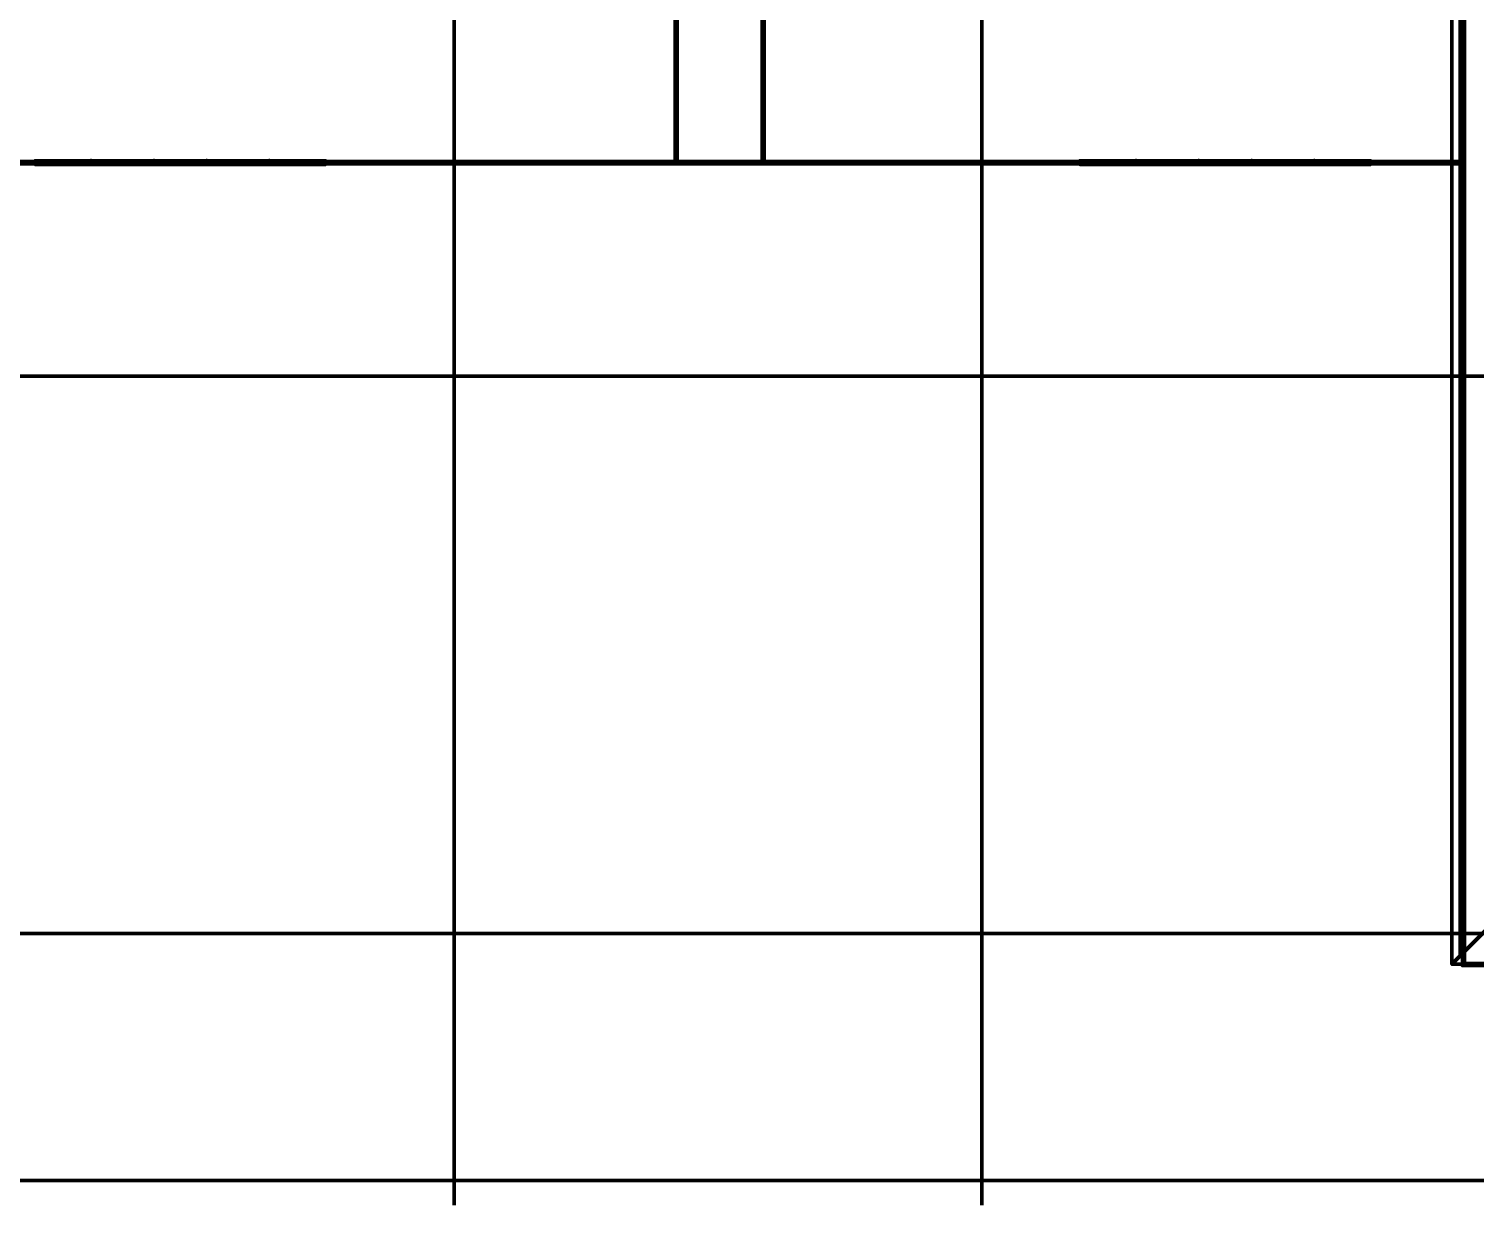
# Model space of a CAD drawing. Extents: x 0 to 1153, y 0 to 816.
# Drawn here: x 360.3 to 488.8, y 361.8 to 466.3 of the extents above; entities that cross this region are included whole.
import ezdxf

# ---------------------------------------------------------------- set-up
doc = ezdxf.new("R2010")
doc.units = 0
doc.header["$MEASUREMENT"] = 0
doc.layers.add('Arch', color=7, linetype='Continuous')

msp = doc.modelspace()

# ---------------------------------------------------------------- linework, layer by layer
at = {"layer": 'Arch', "color": 11, "linetype": 'Continuous', "lineweight": 211}
for p, q in [((398.09, 361.77), (398.09, 717.39)), ((444.98, 361.77), (444.98, 717.39)), ((487.51, 383.91), (487.51, 638.06)), ((487.89, 466.1), (487.7, 466.29)), ((487.89, 461.98), (487.7, 462.17)), ((487.89, 457.87), (487.7, 458.07)), ((363.87, 454.3), (363.68, 454.5)), ((367.98, 454.3), (367.79, 454.5)), ((372.1, 454.3), (371.91, 454.5)), ((376.22, 454.3), (376.03, 454.5)), ((380.33, 454.3), (380.13, 454.5)), ((384.45, 454.3), (384.25, 454.5)), ((388.57, 454.3), (388.37, 454.5)), ((392.67, 454.3), (392.48, 454.5)), ((396.79, 454.3), (396.6, 454.5)), ((400.91, 454.3), (400.72, 454.5)), ((405.02, 454.3), (404.83, 454.5)), ((409.14, 454.3), (408.95, 454.5)), ((413.26, 454.3), (413.07, 454.5)), ((417.37, 454.3), (417.17, 454.5)), ((421.49, 454.3), (421.29, 454.5)), ((425.61, 454.3), (425.41, 454.5)), ((429.72, 454.3), (429.52, 454.5)), ((433.83, 454.3), (433.64, 454.5)), ((437.95, 454.3), (437.76, 454.5)), ((442.07, 454.3), (441.88, 454.5)), ((446.18, 454.3), (445.99, 454.5)), ((450.3, 454.3), (450.1, 454.5)), ((454.42, 454.3), (454.22, 454.5)), ((458.53, 454.3), (458.33, 454.5)), ((462.64, 454.3), (462.45, 454.5)), ((466.76, 454.3), (466.57, 454.5)), ((470.87, 454.3), (470.68, 454.5)), ((474.99, 454.3), (474.8, 454.5)), ((479.11, 454.3), (478.92, 454.5)), ((483.22, 454.3), (483.03, 454.5)), ((487.34, 454.3), (487.14, 454.5)), ((487.89, 453.75), (487.7, 453.95)), ((487.89, 449.63), (487.7, 449.83)), ((487.89, 445.52), (487.7, 445.72)), ((487.89, 441.41), (487.7, 441.6)), ((487.89, 437.29), (487.7, 437.48)), ((917.99, 435.45), (110.87, 435.45)), ((487.89, 433.18), (487.7, 433.37)), ((487.89, 429.06), (487.7, 429.25)), ((487.89, 424.94), (487.7, 425.13)), ((487.89, 420.83), (487.7, 421.02)), ((487.89, 416.71), (487.7, 416.91)), ((487.89, 412.59), (487.7, 412.79)), ((487.89, 408.47), (487.7, 408.68)), ((487.89, 404.37), (487.7, 404.56)), ((487.89, 400.25), (487.7, 400.44)), ((487.89, 396.13), (487.7, 396.32)), ((487.89, 392.02), (487.7, 392.21)), ((487.89, 387.9), (487.7, 388.09)), ((917.99, 385.91), (110.87, 385.91)), ((487.89, 383.78), (487.7, 383.97)), ((488.61, 383.06), (488.42, 383.25))]:
    msp.add_line(p, q, dxfattribs=at)
at = {"layer": 'Arch', "color": 1, "linetype": 'Continuous', "lineweight": 211}
msp.add_lwpolyline([(917.11, 363.94), (917.11, 714.27), (113.97, 714.27), (113.97, 363.94)], close=True, dxfattribs=at)
at = {"layer": 'Arch', "color": 11, "linetype": 'Continuous', "lineweight": 211}
for points in [[(113.96, 576.97), (487.7, 576.97), (487.7, 638.81), (487.89, 638.81), (683.15, 638.81), (683.15, 638.61), (683.15, 383.25), (870.49, 383.25), (870.49, 383.05), (683.15, 383.05), (682.96, 383.06), (487.89, 383.06), (487.7, 383.06), (487.7, 454.3), (113.96, 454.3)], [(683.55, 383.17), (486.77, 383.17), (486.77, 638.8), (492.32, 633.25)], [(683.55, 383.17), (486.77, 383.17), (486.77, 638.8), (683.55, 638.8)], [(683.15, 383.25), (683.06, 383.25), (682.96, 383.25), (487.89, 383.25), (487.89, 638.61), (682.96, 638.61), (682.96, 383.25)], [(113.96, 576.78), (487.7, 576.78), (487.7, 454.5), (113.96, 454.5)], [(417.73, 454.5), (417.73, 483.7), (417.9, 483.7), (417.9, 454.5), (417.9, 483.7), (417.73, 483.7), (417.73, 454.5), (417.9, 454.5)], [(425.47, 454.5), (425.47, 483.7), (425.63, 483.7), (425.63, 454.5), (425.63, 483.7), (425.47, 483.7), (425.47, 454.5), (425.63, 454.5)], [(365.81, 454.31), (365.81, 454.54), (365.81, 454.31), (361.12, 454.31), (361.12, 454.26), (386.34, 454.26), (386.34, 454.54), (386.34, 454.27), (381.66, 454.31), (381.66, 454.54), (381.66, 454.31), (381.66, 454.54), (381.66, 454.31), (386.34, 454.27), (386.34, 454.54), (386.34, 454.27), (386.34, 454.54), (386.34, 454.27), (381.66, 454.31), (381.66, 454.54), (381.66, 454.31), (381.66, 454.54), (381.66, 454.31), (386.34, 454.27), (386.34, 454.54), (386.34, 454.27), (386.34, 454.54), (386.34, 454.27), (381.66, 454.31), (381.66, 454.54), (381.66, 454.31), (381.66, 454.54), (381.66, 454.31), (386.34, 454.27), (386.34, 454.54), (386.34, 454.27), (386.34, 454.54), (386.34, 454.27), (381.66, 454.31), (381.66, 454.54), (381.66, 454.31), (381.66, 454.54), (381.66, 454.31), (386.34, 454.27), (386.34, 454.54), (386.34, 454.27), (386.34, 454.54), (386.34, 454.27), (381.66, 454.31), (381.66, 454.54), (381.66, 454.31), (381.66, 454.54), (381.66, 454.31), (386.34, 454.27), (386.34, 454.54), (386.34, 454.27), (386.34, 454.54), (386.34, 454.27), (381.66, 454.31), (381.66, 454.54), (381.66, 454.31), (381.66, 454.54), (381.66, 454.31), (386.34, 454.27), (386.34, 454.54), (386.34, 454.27), (386.34, 454.54), (386.34, 454.27), (381.66, 454.31), (381.66, 454.54), (381.66, 454.31), (381.66, 454.54), (381.66, 454.31), (386.34, 454.27), (386.34, 454.54), (386.34, 454.27), (386.34, 454.54), (386.34, 454.27), (381.66, 454.31), (381.66, 454.54), (381.66, 454.31), (381.66, 454.54), (381.66, 454.31), (386.34, 454.27), (386.34, 454.54), (386.34, 454.27), (386.34, 454.54), (386.34, 454.27), (381.66, 454.31), (381.66, 454.54), (381.66, 454.31), (381.66, 454.54), (381.66, 454.31), (386.34, 454.27), (386.34, 454.54), (386.34, 454.27), (386.34, 454.54), (386.34, 454.27), (381.66, 454.31), (381.66, 454.54), (381.66, 454.31), (381.66, 454.54), (381.66, 454.31), (386.34, 454.27), (386.34, 454.54), (386.34, 454.27), (386.34, 454.54), (386.34, 454.27), (381.66, 454.31), (381.66, 454.54), (381.66, 454.31), (381.66, 454.54), (381.66, 454.31), (386.34, 454.27), (386.34, 454.54), (386.34, 454.27), (386.34, 454.54), (386.34, 454.27), (381.66, 454.31), (381.66, 454.54), (381.66, 454.31), (381.66, 454.54), (381.66, 454.31), (386.34, 454.27), (386.34, 454.54), (386.34, 454.27), (386.34, 454.54), (386.34, 454.27), (381.66, 454.31), (381.66, 454.54), (381.66, 454.31), (381.66, 454.54), (381.66, 454.31), (386.34, 454.27), (386.34, 454.54), (386.34, 454.27), (386.34, 454.54), (386.34, 454.27), (381.66, 454.31), (381.66, 454.54), (381.66, 454.31), (381.66, 454.54), (381.66, 454.31), (386.34, 454.27), (386.34, 454.54), (386.34, 454.27), (386.34, 454.54), (386.34, 454.27), (381.66, 454.31), (381.66, 454.54), (381.66, 454.31), (381.66, 454.54), (381.66, 454.31), (386.34, 454.27), (386.34, 454.54), (386.34, 454.27), (386.34, 454.54), (386.34, 454.27), (381.66, 454.31), (381.66, 454.54), (381.66, 454.31), (381.66, 454.54), (381.66, 454.31), (386.34, 454.27), (386.34, 454.54), (386.34, 454.27), (386.34, 454.54), (386.34, 454.27), (381.66, 454.31), (381.66, 454.54), (381.66, 454.31), (381.66, 454.54), (381.66, 454.31), (386.34, 454.27), (386.34, 454.54), (386.34, 454.27), (381.66, 454.27), (386.34, 454.27), (381.66, 454.27), (386.34, 454.27), (381.66, 454.27), (386.34, 454.27), (381.66, 454.27), (386.34, 454.27), (381.66, 454.27), (386.34, 454.27), (381.66, 454.27), (386.34, 454.27), (381.66, 454.27), (386.34, 454.27), (381.66, 454.27), (386.34, 454.27), (381.66, 454.27), (386.34, 454.27), (381.66, 454.27), (386.34, 454.27), (381.66, 454.27), (386.34, 454.27), (381.66, 454.27), (386.34, 454.27), (381.66, 454.27), (386.34, 454.27), (381.66, 454.27), (386.34, 454.27), (381.66, 454.27), (386.34, 454.27), (381.66, 454.27), (386.34, 454.27), (381.66, 454.27), (386.34, 454.27), (386.34, 454.54), (381.66, 454.54), (386.34, 454.54), (381.66, 454.54), (386.34, 454.54), (381.66, 454.54), (386.34, 454.54), (381.66, 454.54), (386.34, 454.54), (381.66, 454.54), (386.34, 454.54), (381.66, 454.54), (386.34, 454.54), (381.66, 454.54), (386.34, 454.54), (381.66, 454.54), (386.34, 454.54), (381.66, 454.54), (386.34, 454.54), (381.66, 454.54), (386.34, 454.54), (381.66, 454.54), (386.34, 454.54), (381.66, 454.54), (386.34, 454.54), (381.66, 454.54), (386.34, 454.54), (381.66, 454.54), (386.34, 454.54), (381.66, 454.54), (386.34, 454.54), (381.66, 454.54), (386.34, 454.54), (381.66, 454.54), (386.34, 454.58), (361.12, 454.54), (361.12, 454.31), (361.12, 454.54), (361.12, 454.31), (365.81, 454.31), (365.81, 454.54), (365.81, 454.31), (365.81, 454.54), (365.81, 454.31), (361.12, 454.31), (361.12, 454.54), (361.12, 454.31), (361.12, 454.54), (361.12, 454.31), (365.81, 454.31), (365.81, 454.54), (365.81, 454.31), (365.81, 454.54), (365.81, 454.31), (361.12, 454.31), (361.12, 454.54), (361.12, 454.31), (361.12, 454.54), (361.12, 454.31), (365.81, 454.31), (365.81, 454.54), (365.81, 454.31), (365.81, 454.54), (365.81, 454.31), (361.12, 454.31), (361.12, 454.54), (361.12, 454.31), (361.12, 454.54), (361.12, 454.31), (365.81, 454.31), (365.81, 454.54), (365.81, 454.31), (365.81, 454.54), (365.81, 454.31), (361.12, 454.31), (361.12, 454.54), (361.12, 454.31), (361.12, 454.54), (361.12, 454.31), (365.81, 454.31), (365.81, 454.54), (365.81, 454.31), (365.81, 454.54), (365.81, 454.31), (361.12, 454.31), (361.12, 454.54), (361.12, 454.31), (361.12, 454.54), (361.12, 454.31), (365.81, 454.31), (365.81, 454.54), (365.81, 454.31), (365.81, 454.54), (365.81, 454.31), (361.12, 454.31), (361.12, 454.54), (361.12, 454.31), (361.12, 454.54), (361.12, 454.31), (365.81, 454.31), (365.81, 454.54), (365.81, 454.31), (365.81, 454.54), (365.81, 454.31), (361.12, 454.31), (361.12, 454.54), (361.12, 454.31), (361.12, 454.54), (361.12, 454.31), (365.81, 454.31), (365.81, 454.54), (365.81, 454.31), (365.81, 454.54), (365.81, 454.31), (361.12, 454.31), (361.12, 454.54), (361.12, 454.31), (361.12, 454.54), (361.12, 454.31), (365.81, 454.31), (365.81, 454.54), (365.81, 454.31), (365.81, 454.54), (365.81, 454.31), (361.12, 454.31), (361.12, 454.54), (361.12, 454.31), (361.12, 454.54), (361.12, 454.31), (365.81, 454.31), (365.81, 454.54), (365.81, 454.31), (365.81, 454.54), (365.81, 454.31), (361.12, 454.31), (361.12, 454.54), (361.12, 454.31), (361.12, 454.54), (361.12, 454.31), (365.81, 454.31), (365.81, 454.54), (365.81, 454.31), (365.81, 454.54), (365.81, 454.31), (361.12, 454.31), (361.12, 454.54), (361.12, 454.31), (361.12, 454.54), (361.12, 454.31), (365.81, 454.31), (365.81, 454.54), (365.81, 454.31), (365.81, 454.54), (365.81, 454.31), (361.12, 454.31), (361.12, 454.54), (361.12, 454.31), (361.12, 454.54), (361.12, 454.31), (365.81, 454.31), (365.81, 454.54), (365.81, 454.31), (365.81, 454.54), (365.81, 454.31), (361.12, 454.31), (361.12, 454.54), (361.12, 454.31), (361.12, 454.54), (361.12, 454.31), (365.81, 454.31), (365.81, 454.54), (365.81, 454.31), (365.81, 454.54), (365.81, 454.31), (361.12, 454.31), (361.12, 454.54), (361.12, 454.31), (361.12, 454.54), (361.12, 454.31), (365.81, 454.31), (365.81, 454.54), (365.81, 454.31), (365.81, 454.54), (365.81, 454.31), (361.12, 454.31), (361.12, 454.54), (361.12, 454.31), (361.12, 454.54), (361.12, 454.31), (365.81, 454.31), (365.81, 454.54), (365.81, 454.31), (365.81, 454.54), (365.81, 454.31), (361.12, 454.31), (361.12, 454.54), (361.12, 454.31), (361.12, 454.54), (361.12, 454.26), (361.12, 454.54), (361.12, 454.31), (365.81, 454.31), (365.81, 454.54), (361.12, 454.54), (365.81, 454.54), (361.12, 454.54), (365.81, 454.54), (361.12, 454.54), (365.81, 454.54), (361.12, 454.54), (365.81, 454.54), (361.12, 454.54), (365.81, 454.54), (361.12, 454.54), (365.81, 454.54), (361.12, 454.54), (365.81, 454.54), (361.12, 454.54), (365.81, 454.54), (361.12, 454.54), (365.81, 454.54), (361.12, 454.54), (365.81, 454.54), (361.12, 454.54), (365.81, 454.54), (361.12, 454.54), (365.81, 454.54), (361.12, 454.54), (365.81, 454.54), (361.12, 454.54), (365.81, 454.54), (361.12, 454.54), (365.81, 454.54), (361.12, 454.54), (365.81, 454.54), (361.12, 454.54), (365.81, 454.54), (365.81, 454.31), (361.12, 454.27), (365.81, 454.31), (361.12, 454.27), (365.81, 454.31), (361.12, 454.27), (365.81, 454.31), (361.12, 454.27), (365.81, 454.31), (361.12, 454.27), (365.81, 454.31), (361.12, 454.27), (365.81, 454.31), (361.12, 454.27), (365.81, 454.31), (361.12, 454.27), (365.81, 454.31), (361.12, 454.27), (365.81, 454.31), (361.12, 454.27), (365.81, 454.31), (361.12, 454.27), (365.81, 454.31), (361.12, 454.27), (365.81, 454.31), (361.12, 454.27), (365.81, 454.31), (361.12, 454.27), (365.81, 454.31), (361.12, 454.27), (365.81, 454.31), (361.12, 454.27), (365.81, 454.31), (361.12, 454.27), (365.81, 454.31), (366.14, 454.26), (366.14, 454.58), (365.81, 454.54), (365.81, 454.26), (365.81, 454.54), (366.14, 454.58), (366.14, 454.26), (365.81, 454.26)], [(376.08, 454.31), (376.08, 454.54), (376.08, 454.31), (371.39, 454.31), (371.39, 454.54), (371.39, 454.31), (371.39, 454.54), (376.08, 454.54), (376.08, 454.31), (376.08, 454.54), (371.39, 454.54), (371.39, 454.31), (376.08, 454.31), (376.08, 454.54), (376.08, 454.31), (371.39, 454.31), (371.39, 454.54), (371.39, 454.31), (371.39, 454.54), (376.08, 454.54), (376.08, 454.31), (376.08, 454.54), (371.39, 454.54), (371.39, 454.31), (376.08, 454.31), (376.08, 454.54), (376.08, 454.31), (371.39, 454.31), (371.39, 454.54), (371.39, 454.31), (371.39, 454.54), (376.08, 454.54), (376.08, 454.31), (376.08, 454.54), (371.39, 454.54), (371.39, 454.31), (376.08, 454.31), (376.08, 454.54), (376.08, 454.31), (371.39, 454.31), (371.39, 454.54), (371.39, 454.31), (371.39, 454.54), (376.08, 454.54), (376.08, 454.31), (376.08, 454.54), (371.39, 454.54), (371.39, 454.31), (376.08, 454.31), (376.08, 454.54), (376.08, 454.31), (371.39, 454.31), (371.39, 454.54), (371.39, 454.31), (371.39, 454.54), (376.08, 454.54), (376.08, 454.31), (376.08, 454.54), (371.39, 454.54), (371.39, 454.31), (376.08, 454.31), (376.08, 454.54), (376.08, 454.31), (371.39, 454.31), (371.39, 454.54), (371.39, 454.31), (371.39, 454.54), (376.08, 454.54), (376.08, 454.31), (376.08, 454.54), (371.39, 454.54), (371.39, 454.31), (376.08, 454.31), (376.08, 454.54), (376.08, 454.31), (371.39, 454.31), (371.39, 454.54), (371.39, 454.31), (371.39, 454.54), (376.08, 454.54), (376.08, 454.31), (376.08, 454.54), (371.39, 454.54), (371.39, 454.31), (376.08, 454.31), (376.08, 454.54), (376.08, 454.31), (371.39, 454.31), (371.39, 454.54), (371.39, 454.31), (371.39, 454.54), (376.08, 454.54), (376.08, 454.31), (376.08, 454.54), (371.39, 454.54), (371.39, 454.31), (376.08, 454.31), (376.08, 454.54), (376.08, 454.31), (371.39, 454.31), (371.39, 454.54), (371.39, 454.31), (371.39, 454.54), (376.08, 454.54), (376.08, 454.31), (376.08, 454.54), (371.39, 454.54), (371.39, 454.31), (376.08, 454.31), (376.08, 454.54), (376.08, 454.31), (371.39, 454.31), (371.39, 454.54), (371.39, 454.31), (371.39, 454.54), (376.08, 454.54), (376.08, 454.31), (376.08, 454.54), (371.39, 454.54), (371.39, 454.31), (376.08, 454.31), (376.08, 454.54), (376.08, 454.31), (371.39, 454.31), (371.39, 454.54), (371.39, 454.31), (371.39, 454.54), (376.08, 454.54), (376.08, 454.31), (376.08, 454.54), (371.39, 454.54), (371.39, 454.31), (376.08, 454.31), (376.08, 454.54), (376.08, 454.31), (371.39, 454.31), (371.39, 454.54), (371.39, 454.31), (371.39, 454.54), (376.08, 454.54), (376.08, 454.31), (376.08, 454.54), (371.39, 454.54), (371.39, 454.31), (376.08, 454.31), (376.08, 454.54), (376.08, 454.31), (371.39, 454.31), (371.39, 454.54), (371.39, 454.31), (371.39, 454.54), (376.08, 454.54), (376.08, 454.31), (376.08, 454.54), (371.39, 454.54), (371.39, 454.31), (376.08, 454.31), (376.08, 454.54), (376.08, 454.31), (371.39, 454.31), (371.39, 454.54), (371.39, 454.31), (371.39, 454.54), (376.08, 454.54), (376.08, 454.31), (376.08, 454.54), (371.39, 454.54), (371.39, 454.31), (376.08, 454.31), (376.08, 454.54), (376.08, 454.31), (371.39, 454.31), (371.39, 454.54), (371.39, 454.31), (371.39, 454.54), (376.08, 454.54), (376.08, 454.31), (376.08, 454.54), (371.39, 454.54), (371.39, 454.31), (376.08, 454.31), (376.08, 454.54), (376.08, 454.31), (371.39, 454.31), (371.39, 454.54), (371.39, 454.31), (371.39, 454.54), (376.08, 454.54), (376.08, 454.31), (376.08, 454.54), (371.39, 454.54), (371.39, 454.31), (376.08, 454.31), (376.08, 454.54), (376.08, 454.31), (371.39, 454.31), (371.39, 454.54), (371.39, 454.31), (371.39, 454.54), (376.08, 454.54), (376.08, 454.31), (376.08, 454.54), (371.39, 454.54), (371.39, 454.31), (376.08, 454.31), (371.39, 454.27), (376.08, 454.31), (371.39, 454.27), (376.08, 454.31), (371.39, 454.27), (376.08, 454.31), (371.39, 454.27), (376.08, 454.31), (371.39, 454.27), (376.08, 454.31), (371.39, 454.27), (376.08, 454.31), (371.39, 454.27), (376.08, 454.31), (371.39, 454.27), (376.08, 454.31), (371.39, 454.27), (376.08, 454.31), (371.39, 454.27), (376.08, 454.31), (371.39, 454.27), (376.08, 454.31), (371.39, 454.27), (376.08, 454.31), (371.39, 454.27), (376.08, 454.31), (371.39, 454.27), (376.08, 454.31), (371.39, 454.27), (376.08, 454.31), (371.39, 454.27), (376.08, 454.31), (371.39, 454.27), (376.08, 454.31), (376.41, 454.26), (376.41, 454.54), (381.34, 454.54), (381.66, 454.58), (381.66, 454.26), (381.34, 454.26), (381.34, 454.58), (381.66, 454.58), (381.66, 454.26), (381.34, 454.26), (381.34, 454.58), (376.41, 454.54), (376.41, 454.26), (381.34, 454.29), (381.34, 454.54), (381.34, 454.29), (376.41, 454.26), (376.41, 454.58), (376.08, 454.54), (376.08, 454.26), (376.08, 454.54), (376.41, 454.58), (376.41, 454.26), (376.08, 454.26)], [(458.69, 454.31), (458.69, 454.54), (458.69, 454.31), (454, 454.31), (454, 454.26), (479.22, 454.26), (479.22, 454.54), (479.22, 454.27), (474.54, 454.31), (474.54, 454.54), (474.54, 454.31), (474.54, 454.54), (474.54, 454.31), (479.22, 454.27), (479.22, 454.54), (479.22, 454.27), (479.22, 454.54), (479.22, 454.27), (474.54, 454.31), (474.54, 454.54), (474.54, 454.31), (474.54, 454.54), (474.54, 454.31), (479.22, 454.27), (479.22, 454.54), (479.22, 454.27), (479.22, 454.54), (479.22, 454.27), (474.54, 454.31), (474.54, 454.54), (474.54, 454.31), (474.54, 454.54), (474.54, 454.31), (479.22, 454.27), (479.22, 454.54), (479.22, 454.27), (479.22, 454.54), (479.22, 454.27), (474.54, 454.31), (474.54, 454.54), (474.54, 454.31), (474.54, 454.54), (474.54, 454.31), (479.22, 454.27), (479.22, 454.54), (479.22, 454.27), (479.22, 454.54), (479.22, 454.27), (474.54, 454.31), (474.54, 454.54), (474.54, 454.31), (474.54, 454.54), (474.54, 454.31), (479.22, 454.27), (479.22, 454.54), (479.22, 454.27), (479.22, 454.54), (479.22, 454.27), (474.54, 454.31), (474.54, 454.54), (474.54, 454.31), (474.54, 454.54), (474.54, 454.31), (479.22, 454.27), (479.22, 454.54), (479.22, 454.27), (479.22, 454.54), (479.22, 454.27), (474.54, 454.31), (474.54, 454.54), (474.54, 454.31), (474.54, 454.54), (474.54, 454.31), (479.22, 454.27), (479.22, 454.54), (479.22, 454.27), (479.22, 454.54), (479.22, 454.27), (474.54, 454.31), (474.54, 454.54), (474.54, 454.31), (474.54, 454.54), (474.54, 454.31), (479.22, 454.27), (479.22, 454.54), (479.22, 454.27), (479.22, 454.54), (479.22, 454.27), (474.54, 454.31), (474.54, 454.54), (474.54, 454.31), (474.54, 454.54), (474.54, 454.31), (479.22, 454.27), (479.22, 454.54), (479.22, 454.27), (479.22, 454.54), (479.22, 454.27), (474.54, 454.31), (474.54, 454.54), (474.54, 454.31), (474.54, 454.54), (474.54, 454.31), (479.22, 454.27), (479.22, 454.54), (479.22, 454.27), (479.22, 454.54), (479.22, 454.27), (474.54, 454.31), (474.54, 454.54), (474.54, 454.31), (474.54, 454.54), (474.54, 454.31), (479.22, 454.27), (479.22, 454.54), (479.22, 454.27), (479.22, 454.54), (479.22, 454.27), (474.54, 454.31), (474.54, 454.54), (474.54, 454.31), (474.54, 454.54), (474.54, 454.31), (479.22, 454.27), (479.22, 454.54), (479.22, 454.27), (479.22, 454.54), (479.22, 454.27), (474.54, 454.31), (474.54, 454.54), (474.54, 454.31), (474.54, 454.54), (474.54, 454.31), (479.22, 454.27), (479.22, 454.54), (479.22, 454.27), (479.22, 454.54), (479.22, 454.27), (474.54, 454.31), (474.54, 454.54), (474.54, 454.31), (474.54, 454.54), (474.54, 454.31), (479.22, 454.27), (479.22, 454.54), (479.22, 454.27), (479.22, 454.54), (479.22, 454.27), (474.54, 454.31), (474.54, 454.54), (474.54, 454.31), (474.54, 454.54), (474.54, 454.31), (479.22, 454.27), (479.22, 454.54), (479.22, 454.27), (479.22, 454.54), (479.22, 454.27), (474.54, 454.31), (474.54, 454.54), (474.54, 454.31), (474.54, 454.54), (474.54, 454.31), (479.22, 454.27), (479.22, 454.54), (479.22, 454.27), (479.22, 454.54), (479.22, 454.27), (474.54, 454.31), (474.54, 454.54), (474.54, 454.31), (474.54, 454.54), (474.54, 454.31), (479.22, 454.27), (479.22, 454.54), (479.22, 454.27), (474.54, 454.27), (479.22, 454.27), (474.54, 454.27), (479.22, 454.27), (474.54, 454.27), (479.22, 454.27), (474.54, 454.27), (479.22, 454.27), (474.54, 454.27), (479.22, 454.27), (474.54, 454.27), (479.22, 454.27), (474.54, 454.27), (479.22, 454.27), (474.54, 454.27), (479.22, 454.27), (474.54, 454.27), (479.22, 454.27), (474.54, 454.27), (479.22, 454.27), (474.54, 454.27), (479.22, 454.27), (474.54, 454.27), (479.22, 454.27), (474.54, 454.27), (479.22, 454.27), (474.54, 454.27), (479.22, 454.27), (474.54, 454.27), (479.22, 454.27), (474.54, 454.27), (479.22, 454.27), (474.54, 454.27), (479.22, 454.27), (479.22, 454.54), (474.54, 454.54), (479.22, 454.54), (474.54, 454.54), (479.22, 454.54), (474.54, 454.54), (479.22, 454.54), (474.54, 454.54), (479.22, 454.54), (474.54, 454.54), (479.22, 454.54), (474.54, 454.54), (479.22, 454.54), (474.54, 454.54), (479.22, 454.54), (474.54, 454.54), (479.22, 454.54), (474.54, 454.54), (479.22, 454.54), (474.54, 454.54), (479.22, 454.54), (474.54, 454.54), (479.22, 454.54), (474.54, 454.54), (479.22, 454.54), (474.54, 454.54), (479.22, 454.54), (474.54, 454.54), (479.22, 454.54), (474.54, 454.54), (479.22, 454.54), (474.54, 454.54), (479.22, 454.54), (474.54, 454.54), (479.22, 454.58), (454, 454.54), (454, 454.31), (454, 454.54), (454, 454.31), (458.69, 454.31), (458.69, 454.54), (458.69, 454.31), (458.69, 454.54), (458.69, 454.31), (454, 454.31), (454, 454.54), (454, 454.31), (454, 454.54), (454, 454.31), (458.69, 454.31), (458.69, 454.54), (458.69, 454.31), (458.69, 454.54), (458.69, 454.31), (454, 454.31), (454, 454.54), (454, 454.31), (454, 454.54), (454, 454.31), (458.69, 454.31), (458.69, 454.54), (458.69, 454.31), (458.69, 454.54), (458.69, 454.31), (454, 454.31), (454, 454.54), (454, 454.31), (454, 454.54), (454, 454.31), (458.69, 454.31), (458.69, 454.54), (458.69, 454.31), (458.69, 454.54), (458.69, 454.31), (454, 454.31), (454, 454.54), (454, 454.31), (454, 454.54), (454, 454.31), (458.69, 454.31), (458.69, 454.54), (458.69, 454.31), (458.69, 454.54), (458.69, 454.31), (454, 454.31), (454, 454.54), (454, 454.31), (454, 454.54), (454, 454.31), (458.69, 454.31), (458.69, 454.54), (458.69, 454.31), (458.69, 454.54), (458.69, 454.31), (454, 454.31), (454, 454.54), (454, 454.31), (454, 454.54), (454, 454.31), (458.69, 454.31), (458.69, 454.54), (458.69, 454.31), (458.69, 454.54), (458.69, 454.31), (454, 454.31), (454, 454.54), (454, 454.31), (454, 454.54), (454, 454.31), (458.69, 454.31), (458.69, 454.54), (458.69, 454.31), (458.69, 454.54), (458.69, 454.31), (454, 454.31), (454, 454.54), (454, 454.31), (454, 454.54), (454, 454.31), (458.69, 454.31), (458.69, 454.54), (458.69, 454.31), (458.69, 454.54), (458.69, 454.31), (454, 454.31), (454, 454.54), (454, 454.31), (454, 454.54), (454, 454.31), (458.69, 454.31), (458.69, 454.54), (458.69, 454.31), (458.69, 454.54), (458.69, 454.31), (454, 454.31), (454, 454.54), (454, 454.31), (454, 454.54), (454, 454.31), (458.69, 454.31), (458.69, 454.54), (458.69, 454.31), (458.69, 454.54), (458.69, 454.31), (454, 454.31), (454, 454.54), (454, 454.31), (454, 454.54), (454, 454.31), (458.69, 454.31), (458.69, 454.54), (458.69, 454.31), (458.69, 454.54), (458.69, 454.31), (454, 454.31), (454, 454.54), (454, 454.31), (454, 454.54), (454, 454.31), (458.69, 454.31), (458.69, 454.54), (458.69, 454.31), (458.69, 454.54), (458.69, 454.31), (454, 454.31), (454, 454.54), (454, 454.31), (454, 454.54), (454, 454.31), (458.69, 454.31), (458.69, 454.54), (458.69, 454.31), (458.69, 454.54), (458.69, 454.31), (454, 454.31), (454, 454.54), (454, 454.31), (454, 454.54), (454, 454.31), (458.69, 454.31), (458.69, 454.54), (458.69, 454.31), (458.69, 454.54), (458.69, 454.31), (454, 454.31), (454, 454.54), (454, 454.31), (454, 454.54), (454, 454.31), (458.69, 454.31), (458.69, 454.54), (458.69, 454.31), (458.69, 454.54), (458.69, 454.31), (454, 454.31), (454, 454.54), (454, 454.31), (454, 454.54), (454, 454.26), (454, 454.54), (454, 454.31), (458.69, 454.31), (458.69, 454.54), (454, 454.54), (458.69, 454.54), (454, 454.54), (458.69, 454.54), (454, 454.54), (458.69, 454.54), (454, 454.54), (458.69, 454.54), (454, 454.54), (458.69, 454.54), (454, 454.54), (458.69, 454.54), (454, 454.54), (458.69, 454.54), (454, 454.54), (458.69, 454.54), (454, 454.54), (458.69, 454.54), (454, 454.54), (458.69, 454.54), (454, 454.54), (458.69, 454.54), (454, 454.54), (458.69, 454.54), (454, 454.54), (458.69, 454.54), (454, 454.54), (458.69, 454.54), (454, 454.54), (458.69, 454.54), (454, 454.54), (458.69, 454.54), (454, 454.54), (458.69, 454.54), (458.69, 454.31), (454, 454.27), (458.69, 454.31), (454, 454.27), (458.69, 454.31), (454, 454.27), (458.69, 454.31), (454, 454.27), (458.69, 454.31), (454, 454.27), (458.69, 454.31), (454, 454.27), (458.69, 454.31), (454, 454.27), (458.69, 454.31), (454, 454.27), (458.69, 454.31), (454, 454.27), (458.69, 454.31), (454, 454.27), (458.69, 454.31), (454, 454.27), (458.69, 454.31), (454, 454.27), (458.69, 454.31), (454, 454.27), (458.69, 454.31), (454, 454.27), (458.69, 454.31), (454, 454.27), (458.69, 454.31), (454, 454.27), (458.69, 454.31), (454, 454.27), (458.69, 454.31), (459.01, 454.26), (459.01, 454.58), (458.69, 454.54), (458.69, 454.26), (458.69, 454.54), (459.01, 454.58), (459.01, 454.26), (458.69, 454.26)], [(468.96, 454.31), (468.96, 454.54), (468.96, 454.31), (464.27, 454.31), (464.27, 454.54), (464.27, 454.31), (464.27, 454.54), (468.96, 454.54), (468.96, 454.31), (468.96, 454.54), (464.27, 454.54), (464.27, 454.31), (468.96, 454.31), (468.96, 454.54), (468.96, 454.31), (464.27, 454.31), (464.27, 454.54), (464.27, 454.31), (464.27, 454.54), (468.96, 454.54), (468.96, 454.31), (468.96, 454.54), (464.27, 454.54), (464.27, 454.31), (468.96, 454.31), (468.96, 454.54), (468.96, 454.31), (464.27, 454.31), (464.27, 454.54), (464.27, 454.31), (464.27, 454.54), (468.96, 454.54), (468.96, 454.31), (468.96, 454.54), (464.27, 454.54), (464.27, 454.31), (468.96, 454.31), (468.96, 454.54), (468.96, 454.31), (464.27, 454.31), (464.27, 454.54), (464.27, 454.31), (464.27, 454.54), (468.96, 454.54), (468.96, 454.31), (468.96, 454.54), (464.27, 454.54), (464.27, 454.31), (468.96, 454.31), (468.96, 454.54), (468.96, 454.31), (464.27, 454.31), (464.27, 454.54), (464.27, 454.31), (464.27, 454.54), (468.96, 454.54), (468.96, 454.31), (468.96, 454.54), (464.27, 454.54), (464.27, 454.31), (468.96, 454.31), (468.96, 454.54), (468.96, 454.31), (464.27, 454.31), (464.27, 454.54), (464.27, 454.31), (464.27, 454.54), (468.96, 454.54), (468.96, 454.31), (468.96, 454.54), (464.27, 454.54), (464.27, 454.31), (468.96, 454.31), (468.96, 454.54), (468.96, 454.31), (464.27, 454.31), (464.27, 454.54), (464.27, 454.31), (464.27, 454.54), (468.96, 454.54), (468.96, 454.31), (468.96, 454.54), (464.27, 454.54), (464.27, 454.31), (468.96, 454.31), (468.96, 454.54), (468.96, 454.31), (464.27, 454.31), (464.27, 454.54), (464.27, 454.31), (464.27, 454.54), (468.96, 454.54), (468.96, 454.31), (468.96, 454.54), (464.27, 454.54), (464.27, 454.31), (468.96, 454.31), (468.96, 454.54), (468.96, 454.31), (464.27, 454.31), (464.27, 454.54), (464.27, 454.31), (464.27, 454.54), (468.96, 454.54), (468.96, 454.31), (468.96, 454.54), (464.27, 454.54), (464.27, 454.31), (468.96, 454.31), (468.96, 454.54), (468.96, 454.31), (464.27, 454.31), (464.27, 454.54), (464.27, 454.31), (464.27, 454.54), (468.96, 454.54), (468.96, 454.31), (468.96, 454.54), (464.27, 454.54), (464.27, 454.31), (468.96, 454.31), (468.96, 454.54), (468.96, 454.31), (464.27, 454.31), (464.27, 454.54), (464.27, 454.31), (464.27, 454.54), (468.96, 454.54), (468.96, 454.31), (468.96, 454.54), (464.27, 454.54), (464.27, 454.31), (468.96, 454.31), (468.96, 454.54), (468.96, 454.31), (464.27, 454.31), (464.27, 454.54), (464.27, 454.31), (464.27, 454.54), (468.96, 454.54), (468.96, 454.31), (468.96, 454.54), (464.27, 454.54), (464.27, 454.31), (468.96, 454.31), (468.96, 454.54), (468.96, 454.31), (464.27, 454.31), (464.27, 454.54), (464.27, 454.31), (464.27, 454.54), (468.96, 454.54), (468.96, 454.31), (468.96, 454.54), (464.27, 454.54), (464.27, 454.31), (468.96, 454.31), (468.96, 454.54), (468.96, 454.31), (464.27, 454.31), (464.27, 454.54), (464.27, 454.31), (464.27, 454.54), (468.96, 454.54), (468.96, 454.31), (468.96, 454.54), (464.27, 454.54), (464.27, 454.31), (468.96, 454.31), (468.96, 454.54), (468.96, 454.31), (464.27, 454.31), (464.27, 454.54), (464.27, 454.31), (464.27, 454.54), (468.96, 454.54), (468.96, 454.31), (468.96, 454.54), (464.27, 454.54), (464.27, 454.31), (468.96, 454.31), (468.96, 454.54), (468.96, 454.31), (464.27, 454.31), (464.27, 454.54), (464.27, 454.31), (464.27, 454.54), (468.96, 454.54), (468.96, 454.31), (468.96, 454.54), (464.27, 454.54), (464.27, 454.31), (468.96, 454.31), (468.96, 454.54), (468.96, 454.31), (464.27, 454.31), (464.27, 454.54), (464.27, 454.31), (464.27, 454.54), (468.96, 454.54), (468.96, 454.31), (468.96, 454.54), (464.27, 454.54), (464.27, 454.31), (468.96, 454.31), (464.27, 454.27), (468.96, 454.31), (464.27, 454.27), (468.96, 454.31), (464.27, 454.27), (468.96, 454.31), (464.27, 454.27), (468.96, 454.31), (464.27, 454.27), (468.96, 454.31), (464.27, 454.27), (468.96, 454.31), (464.27, 454.27), (468.96, 454.31), (464.27, 454.27), (468.96, 454.31), (464.27, 454.27), (468.96, 454.31), (464.27, 454.27), (468.96, 454.31), (464.27, 454.27), (468.96, 454.31), (464.27, 454.27), (468.96, 454.31), (464.27, 454.27), (468.96, 454.31), (464.27, 454.27), (468.96, 454.31), (464.27, 454.27), (468.96, 454.31), (464.27, 454.27), (468.96, 454.31), (464.27, 454.27), (468.96, 454.31), (469.29, 454.26), (469.29, 454.54), (474.21, 454.54), (474.54, 454.58), (474.54, 454.26), (474.21, 454.26), (474.21, 454.58), (474.54, 454.58), (474.54, 454.26), (474.21, 454.26), (474.21, 454.58), (469.29, 454.54), (469.29, 454.26), (474.21, 454.29), (474.21, 454.54), (474.21, 454.29), (469.29, 454.26), (469.29, 454.58), (468.96, 454.54), (468.96, 454.26), (468.96, 454.54), (469.29, 454.58), (469.29, 454.26), (468.96, 454.26)], [(492.52, 388.93), (486.77, 383.17), (492.32, 388.72)]]:
    msp.add_lwpolyline(points, dxfattribs=at)
for points in [[(386.67, 454.26), (360.81, 454.26), (386.67, 454.26), (386.67, 454.58), (360.81, 454.58), (360.81, 454.26), (360.81, 454.58), (386.67, 454.58)], [(386.67, 454.5), (386.67, 454.3), (360.81, 454.3), (360.81, 454.5)], [(386.34, 454.26), (386.34, 454.58), (361.12, 454.58), (361.12, 454.26)], [(365.81, 454.49), (361.12, 454.49), (365.81, 454.49), (361.12, 454.49), (365.81, 454.49), (361.12, 454.49), (365.81, 454.49), (361.12, 454.49), (365.81, 454.49), (361.12, 454.49), (365.81, 454.49), (361.12, 454.49), (365.81, 454.49), (361.12, 454.49), (365.81, 454.49), (361.12, 454.49), (365.81, 454.49), (361.12, 454.49), (365.81, 454.49), (361.12, 454.49), (365.81, 454.49), (361.12, 454.49), (365.81, 454.49), (361.12, 454.49), (365.81, 454.49), (361.12, 454.49), (365.81, 454.49), (361.12, 454.49), (365.81, 454.49), (361.12, 454.49), (365.81, 454.49), (361.12, 454.49), (365.81, 454.49), (361.12, 454.49)], [(371.07, 454.54), (366.14, 454.54), (366.14, 454.29), (366.14, 454.54), (371.07, 454.54), (371.07, 454.29), (366.14, 454.29), (371.07, 454.26), (371.39, 454.26), (371.39, 454.26), (371.39, 454.58), (371.39, 454.58), (371.07, 454.58), (371.07, 454.26), (371.07, 454.26), (371.07, 454.58), (371.39, 454.58), (371.39, 454.26), (371.07, 454.29)], [(366.3, 454.37), (370.9, 454.37), (366.3, 454.37), (366.3, 454.46), (370.9, 454.46), (370.9, 454.37), (370.9, 454.46), (366.3, 454.46), (366.3, 454.37), (370.9, 454.37), (370.9, 454.37), (366.3, 454.37), (366.3, 454.46), (370.9, 454.46), (370.9, 454.46), (370.9, 454.37), (370.9, 454.46), (366.3, 454.46)], [(366.4, 454.46), (370.81, 454.46), (366.4, 454.46), (366.4, 454.54), (370.81, 454.54), (370.81, 454.46), (370.81, 454.54), (366.4, 454.54)], [(366.4, 454.29), (370.81, 454.29), (366.4, 454.29), (366.4, 454.37), (370.81, 454.37), (370.81, 454.29), (370.81, 454.37), (366.4, 454.37)], [(376.08, 454.49), (371.39, 454.49), (376.08, 454.49), (371.39, 454.49), (376.08, 454.49), (371.39, 454.49), (376.08, 454.49), (371.39, 454.49), (376.08, 454.49), (371.39, 454.49), (376.08, 454.49), (371.39, 454.49), (376.08, 454.49), (371.39, 454.49), (376.08, 454.49), (371.39, 454.49), (376.08, 454.49), (371.39, 454.49), (376.08, 454.49), (371.39, 454.49), (376.08, 454.49), (371.39, 454.49), (376.08, 454.49), (371.39, 454.49), (376.08, 454.49), (371.39, 454.49), (376.08, 454.49), (371.39, 454.49), (376.08, 454.49), (371.39, 454.49), (376.08, 454.49), (371.39, 454.49), (376.08, 454.49), (371.39, 454.49)], [(376.57, 454.37), (381.17, 454.37), (381.17, 454.46), (376.57, 454.46), (376.57, 454.37), (381.17, 454.37), (381.17, 454.46), (376.57, 454.46), (376.57, 454.46), (376.57, 454.37), (376.57, 454.37), (376.57, 454.46), (381.17, 454.46), (381.17, 454.37), (381.17, 454.37), (376.57, 454.37), (376.57, 454.46), (381.17, 454.46), (381.17, 454.37)], [(381.07, 454.54), (376.66, 454.54), (381.07, 454.54), (381.07, 454.46), (376.66, 454.46), (376.66, 454.54), (376.66, 454.46), (381.07, 454.46)], [(376.66, 454.29), (381.07, 454.29), (381.07, 454.37), (376.66, 454.37), (376.66, 454.29), (376.66, 454.37), (381.07, 454.37), (381.07, 454.29)], [(386.34, 454.49), (381.66, 454.49), (386.34, 454.49), (381.66, 454.49), (386.34, 454.49), (381.66, 454.49), (386.34, 454.49), (381.66, 454.49), (386.34, 454.49), (381.66, 454.49), (386.34, 454.49), (381.66, 454.49), (386.34, 454.49), (381.66, 454.49), (386.34, 454.49), (381.66, 454.49), (386.34, 454.49), (381.66, 454.49), (386.34, 454.49), (381.66, 454.49), (386.34, 454.49), (381.66, 454.49), (386.34, 454.49), (381.66, 454.49), (386.34, 454.49), (381.66, 454.49), (386.34, 454.49), (381.66, 454.49), (386.34, 454.49), (381.66, 454.49), (386.34, 454.49), (381.66, 454.49), (386.34, 454.49), (381.66, 454.49)], [(479.55, 454.26), (453.68, 454.26), (479.55, 454.26), (479.55, 454.58), (453.68, 454.58), (453.68, 454.26), (453.68, 454.58), (479.55, 454.58)], [(479.55, 454.5), (479.55, 454.3), (453.68, 454.3), (453.68, 454.5)], [(479.22, 454.26), (479.22, 454.58), (454, 454.58), (454, 454.26)], [(458.69, 454.49), (454, 454.49), (458.69, 454.49), (454, 454.49), (458.69, 454.49), (454, 454.49), (458.69, 454.49), (454, 454.49), (458.69, 454.49), (454, 454.49), (458.69, 454.49), (454, 454.49), (458.69, 454.49), (454, 454.49), (458.69, 454.49), (454, 454.49), (458.69, 454.49), (454, 454.49), (458.69, 454.49), (454, 454.49), (458.69, 454.49), (454, 454.49), (458.69, 454.49), (454, 454.49), (458.69, 454.49), (454, 454.49), (458.69, 454.49), (454, 454.49), (458.69, 454.49), (454, 454.49), (458.69, 454.49), (454, 454.49), (458.69, 454.49), (454, 454.49)], [(463.94, 454.54), (459.01, 454.54), (459.01, 454.29), (459.01, 454.54), (463.94, 454.54), (463.94, 454.29), (459.01, 454.29), (463.94, 454.26), (464.27, 454.26), (464.27, 454.26), (464.27, 454.58), (464.27, 454.58), (463.94, 454.58), (463.94, 454.26), (463.94, 454.26), (463.94, 454.58), (464.27, 454.58), (464.27, 454.26), (463.94, 454.29)], [(459.18, 454.37), (463.78, 454.37), (459.18, 454.37), (459.18, 454.46), (463.78, 454.46), (463.78, 454.37), (463.78, 454.46), (459.18, 454.46), (459.18, 454.37), (463.78, 454.37), (463.78, 454.37), (459.18, 454.37), (459.18, 454.46), (463.78, 454.46), (463.78, 454.46), (463.78, 454.37), (463.78, 454.46), (459.18, 454.46)], [(459.27, 454.46), (463.69, 454.46), (459.27, 454.46), (459.27, 454.54), (463.69, 454.54), (463.69, 454.46), (463.69, 454.54), (459.27, 454.54)], [(459.27, 454.29), (463.69, 454.29), (459.27, 454.29), (459.27, 454.37), (463.69, 454.37), (463.69, 454.29), (463.69, 454.37), (459.27, 454.37)], [(468.96, 454.49), (464.27, 454.49), (468.96, 454.49), (464.27, 454.49), (468.96, 454.49), (464.27, 454.49), (468.96, 454.49), (464.27, 454.49), (468.96, 454.49), (464.27, 454.49), (468.96, 454.49), (464.27, 454.49), (468.96, 454.49), (464.27, 454.49), (468.96, 454.49), (464.27, 454.49), (468.96, 454.49), (464.27, 454.49), (468.96, 454.49), (464.27, 454.49), (468.96, 454.49), (464.27, 454.49), (468.96, 454.49), (464.27, 454.49), (468.96, 454.49), (464.27, 454.49), (468.96, 454.49), (464.27, 454.49), (468.96, 454.49), (464.27, 454.49), (468.96, 454.49), (464.27, 454.49), (468.96, 454.49), (464.27, 454.49)], [(469.44, 454.37), (474.05, 454.37), (474.05, 454.46), (469.44, 454.46), (469.44, 454.37), (474.05, 454.37), (474.05, 454.46), (469.44, 454.46), (469.44, 454.46), (469.44, 454.37), (469.44, 454.37), (469.44, 454.46), (474.05, 454.46), (474.05, 454.37), (474.05, 454.37), (469.44, 454.37), (469.44, 454.46), (474.05, 454.46), (474.05, 454.37)], [(473.95, 454.54), (469.54, 454.54), (473.95, 454.54), (473.95, 454.46), (469.54, 454.46), (469.54, 454.54), (469.54, 454.46), (473.95, 454.46)], [(469.54, 454.29), (473.95, 454.29), (473.95, 454.37), (469.54, 454.37), (469.54, 454.29), (469.54, 454.37), (473.95, 454.37), (473.95, 454.29)], [(479.22, 454.49), (474.54, 454.49), (479.22, 454.49), (474.54, 454.49), (479.22, 454.49), (474.54, 454.49), (479.22, 454.49), (474.54, 454.49), (479.22, 454.49), (474.54, 454.49), (479.22, 454.49), (474.54, 454.49), (479.22, 454.49), (474.54, 454.49), (479.22, 454.49), (474.54, 454.49), (479.22, 454.49), (474.54, 454.49), (479.22, 454.49), (474.54, 454.49), (479.22, 454.49), (474.54, 454.49), (479.22, 454.49), (474.54, 454.49), (479.22, 454.49), (474.54, 454.49), (479.22, 454.49), (474.54, 454.49), (479.22, 454.49), (474.54, 454.49), (479.22, 454.49), (474.54, 454.49), (479.22, 454.49), (474.54, 454.49)]]:
    msp.add_lwpolyline(points, close=True, dxfattribs=at)
for p in [(365.81, 454.58), (365.81, 454.26), (366.14, 454.26), (366.3, 454.37), (370.9, 454.46), (370.9, 454.37), (371.07, 454.26), (371.39, 454.58), (371.39, 454.26), (376.08, 454.58), (376.08, 454.26), (376.41, 454.26), (376.57, 454.46), (376.57, 454.37), (381.17, 454.37), (381.34, 454.26), (381.66, 454.58), (381.66, 454.26), (458.69, 454.58), (458.69, 454.26), (459.01, 454.26), (459.18, 454.37), (463.78, 454.46), (463.78, 454.37), (463.94, 454.26), (464.27, 454.58), (464.27, 454.26), (468.96, 454.58), (468.96, 454.26), (469.29, 454.26), (469.44, 454.46), (469.44, 454.37), (474.05, 454.37), (474.21, 454.26), (474.54, 454.58), (474.54, 454.26)]:
    msp.add_point(p, dxfattribs=at)

doc.saveas('drawing.dxf')
